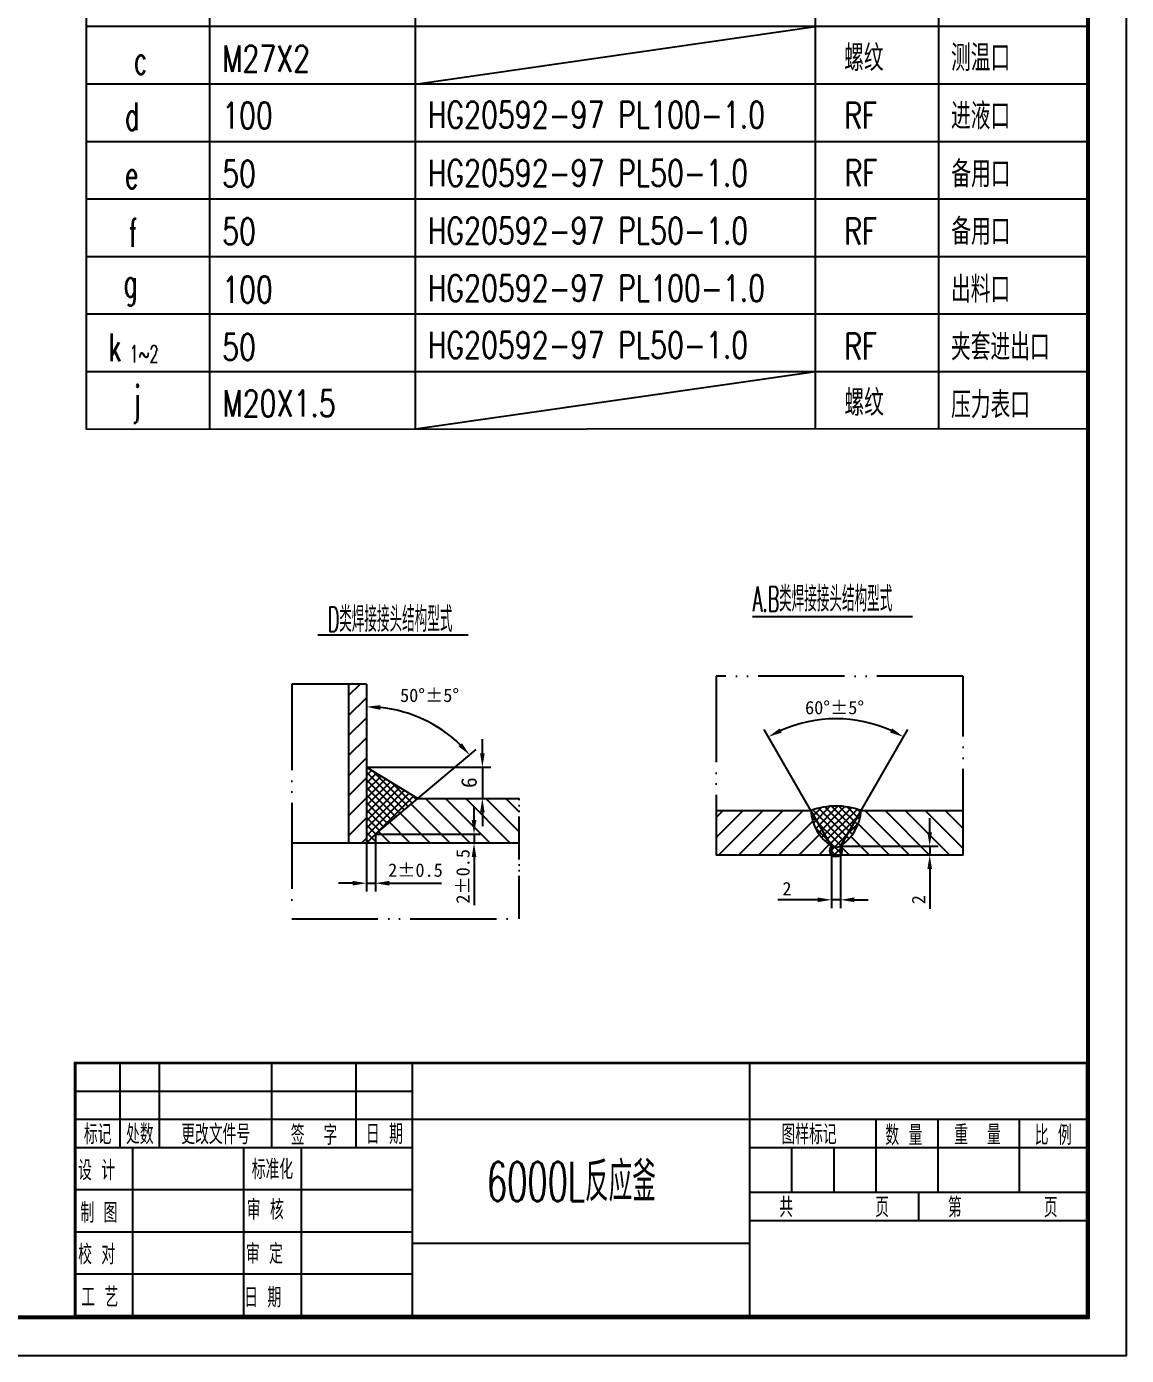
# Model space of a CAD drawing. Header units: millimetres. Extents: x 13671 to 18953, y 2612 to 10090.
# Drawn here: x 16465 to 18953, y 2612 to 5617 of the extents above; entities that cross this region are included whole.
import ezdxf
from ezdxf.enums import TextEntityAlignment as Align

# ---------------------------------------------------------------- set-up
doc = ezdxf.new("R2010")
doc.units = ezdxf.units.MM
doc.header["$LTSCALE"] = 390
doc.header["$MEASUREMENT"] = 0
doc.linetypes.add('DIVIDE1', pattern=[0.6875, 0.5, -0.0625, 0, -0.0625, 0, -0.0625])
doc.linetypes.add('DIVIDE2', pattern=[0.34375, 0.25, -0.03125, 0, -0.03125, 0, -0.03125])
doc.layers.get('0').update_dxf_attribs({"linetype": 'CONTINUOUS'})
doc.layers.get('DEFPOINTS').update_dxf_attribs({"linetype": 'CONTINUOUS'})
for name, color, linetype in [('1', 7, 'CONTINUOUS'), ('2', 3, 'CONTINUOUS'), ('_TITLE', 4, 'CONTINUOUS'), ('A', 2, 'CONTINUOUS'), ('B', 7, 'CONTINUOUS'), ('D1', 4, 'DIVIDE1'), ('D2', 4, 'DIVIDE2')]:
    doc.layers.add(name, color=color, linetype=linetype)
doc.styles.add('HZ', font='ROMANS.SHX', dxfattribs={"width": 0.7, "bigfont": 'hztxt.shx'})

msp = doc.modelspace()

# ---------------------------------------------------------------- linework, layer by layer
at = {"color": 3}
for p, q in [((16879.78812412859, 4706.256780779792), (16879.78812412859, 6009.062549500506)), ((17344.76207752895, 4706.575099002959), (17344.76207752895, 6009.062549500506)), ((18249.47607785088, 4707.194460476764), (18249.47607785088, 6009.062549500506)), ((18528.35765225088, 4707.385381036052), (18528.35765225088, 6009.062549500506)), ((18864.06228407216, 4707.615202300512), (18864.06228407215, 6009.062549500506)), ((18864.06228407215, 5617.079003260515), (16600.90654972859, 5617.079003260515)), ((18864.06228407215, 5486.934268540511), (16600.90654972859, 5486.934268540511)), ((18864.06228407215, 5356.789533820507), (16600.90654972859, 5356.789533820509)), ((18864.06228407215, 5226.644799100513), (16600.90654972859, 5226.644799100513)), ((18864.06228407215, 5096.500064380511), (16600.90654972859, 5096.500064380511)), ((18864.06228407215, 4966.355329660511), (16600.90654972859, 4966.355329660511)), ((18864.06228407215, 4836.210594940513), (16600.90654972859, 4836.210594940509))]:
    msp.add_line(p, q, dxfattribs=at)
for p, q in [((17193.71332966064, 4104.287250452911), (17219.60221843232, 4130.176139224588)), ((17193.71332966064, 4058.961017444989), (17234.09189561408, 4099.33958339843)), ((17193.71332966064, 4013.634784437067), (17234.09189561408, 4054.01335039051)), ((17193.71332966064, 3968.308551429144), (17234.09189561408, 4008.687117382586)), ((17193.71332966064, 3922.982318421224), (17234.09189561408, 3963.360884374665)), ((17193.71332966064, 3877.656085413303), (17234.09189561408, 3918.034651366744)), ((17193.71332966064, 3832.329852405379), (17234.09189561408, 3872.708418358821)), ((17254.2811785908, 3790.919732124527), (17350.52378066843, 3871.676864031409)), ((17423.49032406419, 3770.730449147809), (17335.30988414346, 3858.910889068536)), ((17468.81655707211, 3770.730449147809), (17367.87014218851, 3871.676864031409)), ((17514.14279008004, 3770.730449147809), (17413.19637519643, 3871.676864031409)), ((17559.46902308796, 3770.730449147809), (17458.52260820436, 3871.676864031409)), ((17579.69742067938, 3795.828284564303), (17503.84884121228, 3871.676864031409)), ((17579.69742067938, 3841.154517572224), (17549.1750742202, 3871.676864031409)), ((17193.71332966064, 3787.003619397457), (17234.09189561408, 3827.382185350898)), ((17332.83785804835, 3770.730449147809), (17286.01811958701, 3817.550187609143)), ((17378.16409105627, 3770.730449147809), (17310.66400186524, 3838.230538338843)), ((18024.97958703422, 3828.542116590895), (18040.70800047653, 3844.27053003321)), ((18024.97958703422, 3783.215883582975), (18086.03423348445, 3844.27053003321)), ((18030.41405160877, 3743.324115149609), (18131.36046649237, 3844.27053003321)), ((18075.7402846167, 3743.324115149609), (18176.6866995003, 3844.27053003321)), ((18121.06651762462, 3743.324115149609), (18222.01293250822, 3844.27053003321)), ((18166.39275063254, 3743.324115149609), (18243.54815863847, 3820.479523155545)), ((18462.61983433283, 3743.324115149609), (18361.67341944923, 3844.27053003321)), ((18507.94606734074, 3743.324115149609), (18406.99965245715, 3844.27053003321)), ((18553.27230034867, 3743.324115149609), (18452.32588546507, 3844.27053003321)), ((18583.36039148584, 3758.562257020369), (18497.65211847299, 3844.27053003321)), ((18583.36039148584, 3803.888490028288), (18542.97835148091, 3844.27053003321)), ((17287.51162504043, 3770.730449147809), (17261.37223730878, 3796.869836879446)), ((18211.71898364047, 3743.324115149609), (18258.45955826337, 3790.064689772513)), ((18417.29360132491, 3743.324115149609), (18346.36114361011, 3814.256572864405)), ((17222.76639241891, 3770.730449147809), (17234.09189561408, 3782.055952342976)), ((18257.04521664838, 3743.324115149609), (18280.82464083389, 3767.103539335112)), ((18326.64113530906, 3743.324115149609), (18306.22645784683, 3763.73879261184)), ((18371.96736831699, 3743.324115149609), (18329.96526161319, 3785.32622185341))]:
    msp.add_line(p, q)
at = {"color": 0, "linetype": 'ByBlock'}
for p, q in [((18239.28189145781, 3844.27053003321), (18133.64799308863, 4027.233809010188)), ((18352.72147812537, 3844.27053003321), (18458.35537649455, 4027.233809010188)), ((17496.2488888538, 3973.885109101053), (17496.2488888538, 4005.430863752176)), ((17350.52378066843, 3871.676864031409), (17482.13023115175, 3982.10778809252)), ((17234.09189561408, 3942.339354449929), (17515.17634164447, 3942.339354449929)), ((17496.2488888538, 3942.339354449929), (17496.2488888538, 3871.676864031409)), ((17350.52378066843, 3871.676864031409), (17515.17634164447, 3871.676864031409)), ((17477.40779125235, 3822.465486775654), (17477.40779125235, 3854.011241426779)), ((17496.2488888538, 3840.131109380286), (17496.2488888538, 3808.585354729158)), ((18507.98915604715, 3795.059152777457), (18507.98915604715, 3826.604907428578)), ((17254.2811785908, 3790.919732124527), (17491.50366164058, 3790.919732124527)), ((17477.40779125235, 3790.919732124527), (17477.40779125235, 3770.730449147809)), ((17234.09189561408, 3770.730449147809), (17234.09189561408, 3660.951222961893)), ((17254.2811785908, 3770.730449147809), (17254.2811785908, 3660.951222961893)), ((17472.69380832391, 3770.730449147809), (17439.98185485166, 3770.730449147809)), ((18306.09632627995, 3763.513398126329), (18526.91660883783, 3763.513398126329)), ((18507.98915604715, 3763.513398126329), (18507.98915604715, 3743.324115149609)), ((17477.40779125235, 3739.184694496683), (17477.40779125235, 3630.026173553905)), ((18285.90704330323, 3743.324115149609), (18285.90704330323, 3623.450247475336)), ((18306.09632627995, 3743.324115149609), (18306.09632627995, 3623.450247475336)), ((18507.98915604715, 3743.324115149609), (18489.06170325648, 3743.324115149609)), ((18507.98915604715, 3711.778360498485), (18507.98915604715, 3622.188417289289)), ((17202.54614096296, 3679.878675752566), (17171.00038631183, 3679.878675752566)), ((17234.09189561408, 3679.878675752566), (17254.2811785908, 3679.878675752566)), ((17285.82693324192, 3679.878675752566), (17403.70871302934, 3679.878675752566)), ((18254.3612886521, 3642.377700266011), (18164.77134544291, 3642.377700266011)), ((18306.09632627995, 3642.377700266011), (18285.90704330323, 3642.377700266011)), ((18337.64208093108, 3642.377700266011), (18369.1878355822, 3642.377700266011))]:
    msp.add_line(p, q, dxfattribs=at)
for centre, radius, start, end in [((17234.09189561408, 3773.978912225027), 304.8635984540513, 45.93132776104427, 84.06867223902515), ((18296.00168479159, 3746.028966184298), 305.7799306152326, 65.91353750402511, 114.0864624959749)]:
    msp.add_arc(centre, radius, start, end, dxfattribs=at)
for points in [[(17265.32338528273, 4071.959828180408), (17265.86741800292, 4082.460996856657), (17234.09189561408, 4078.842510679078)], [(18173.59882485927, 4020.502054226366), (18168.81793262433, 4029.867607312307), (18143.11171948397, 4010.842154064533)], [(18423.18543695885, 4029.867607312307), (18418.40454472391, 4020.502054226366), (18448.89165009921, 4010.842154064533)], [(17449.97797026503, 3996.60883638969), (17442.28330584614, 3989.442062035198), (17467.63096111906, 3969.94145595575)], [(17490.99126307861, 3973.885109101053), (17501.50651462898, 3973.885109101053), (17496.2488888538, 3942.339354449929)], [(17490.99126307861, 3840.131109380286), (17501.50651462898, 3840.131109380286), (17496.2488888538, 3871.676864031409)], [(17472.15016547716, 3822.465486775654), (17482.66541702753, 3822.465486775654), (17477.40779125235, 3790.919732124527)], [(18502.73153027196, 3795.059152777457), (18513.24678182234, 3795.059152777457), (18507.98915604715, 3763.513398126329)], [(17472.15016547716, 3739.184694496683), (17482.66541702753, 3739.184694496683), (17477.40779125235, 3770.730449147809)], [(18502.73153027196, 3711.778360498485), (18513.24678182234, 3711.778360498485), (18507.98915604715, 3743.324115149609)], [(17202.54614096296, 3685.136301527756), (17202.54614096296, 3674.621049977379), (17234.09189561408, 3679.878675752566)], [(17285.82693324192, 3685.136301527756), (17285.82693324192, 3674.621049977379), (17254.2811785908, 3679.878675752566)], [(18254.3612886521, 3647.635326041198), (18254.3612886521, 3637.120074490821), (18285.90704330323, 3642.377700266012)], [(18337.64208093108, 3647.635326041198), (18337.64208093108, 3637.120074490821), (18306.09632627995, 3642.377700266012)]]:
    msp.add_solid(points, dxfattribs=at)
at = {"layer": '2'}
for p, q in [((16676.98596407215, 3082.391893589349), (16676.98596407215, 3273.125293589349)), ((16765.99488407215, 3082.391893589349), (16765.99488407215, 3273.125293589349)), ((17020.30608407215, 3082.391893589349), (17020.30608407215, 3273.125293589349)), ((17211.03948407215, 3082.391893589349), (17211.03948407215, 3273.125293589349)), ((17338.19508407215, 2700.92509358935), (17338.19508407215, 3273.125293589349)), ((18101.12868407215, 2700.92509358935), (18101.12868407215, 3273.125293589349)), ((16575.26148407215, 3209.54749358935), (17338.19508407215, 3209.54749358935)), ((16575.26148407215, 3145.969693589349), (17338.19508407215, 3145.969693589349)), ((17338.19508407215, 3145.969693589349), (18101.12868407215, 3145.969693589349)), ((18101.12868407215, 3145.969693589349), (18864.06228407215, 3145.969693589349)), ((18387.22878407215, 2980.667413589352), (18387.22878407215, 3145.969693589349)), ((18527.31831180457, 2980.667413589352), (18527.31831180457, 3145.969693589349)), ((18711.47556407215, 2980.667413589352), (18711.47556407215, 3145.969693589349)), ((16575.26148407215, 3082.391893589349), (17338.19508407215, 3082.391893589349)), ((16705.84914578523, 2700.92509358935), (16705.84914578523, 3082.391893589349)), ((16956.72828407215, 2700.92509358935), (16956.72828407215, 3082.391893589349)), ((17087.31594578522, 2700.92509358935), (17087.31594578522, 3082.391893589349)), ((18101.12868407215, 3082.391893589349), (18864.06228407215, 3082.391893589349)), ((18196.49538407215, 2980.667413589352), (18196.49538407215, 3082.391893589349)), ((18291.86208407215, 2980.667413589352), (18291.86208407215, 3082.391893589349)), ((16575.26148407215, 2987.025193589349), (17338.19508407215, 2987.025193589349)), ((18864.06228407215, 2980.667413589352), (18101.12868407215, 2980.667413589352)), ((18482.59548407215, 2980.667413589352), (18482.59548407215, 2917.089613589352)), ((18101.12868407215, 2917.089613589352), (18864.06228407215, 2917.089613589352)), ((16575.26148407215, 2891.65849358935), (17338.19508407215, 2891.65849358935)), ((17338.19508407215, 2866.22737358935), (18101.12868407215, 2866.22737358935)), ((16575.26148407215, 2796.29179358935), (17338.19508407215, 2796.29179358935))]:
    msp.add_line(p, q, dxfattribs=at)
at = {"layer": '_TITLE', "color": 4}
msp.add_lwpolyline([(13671.13428407215, 2612.00509358935), (18952.98228407215, 2612.00509358935), (18952.98228407215, 10090.17709358935), (13671.13428407215, 10090.17709358935)], close=True, dxfattribs=at)
at = {"layer": '_TITLE', "color": 5}
for points in [[(13888.98828407215, 2696.47909358935), (18868.50828407215, 2696.47909358935), (18868.50828407215, 10005.70309358935), (13888.98828407215, 10005.70309358935)], [(13893.43428407215, 2700.92509358935), (18864.06228407215, 2700.92509358935), (18864.06228407215, 10001.25709358935), (13893.43428407215, 10001.25709358935)]]:
    msp.add_lwpolyline(points, close=True, dxfattribs=at)
at = {"layer": 'A'}
for p, q in [((16600.90654972858, 4706.065860220505), (16600.90654972859, 6009.062549500507)), ((18864.06228407215, 4707.615202300512), (16600.90654972859, 4706.065860220502)), ((18107.46993310073, 4282.766686579866), (18469.12464391037, 4282.766686579866)), ((17124.31530719747, 4241.411503363115), (17464.11271000055, 4241.411503363114)), ((17193.71332966064, 4130.176139224588), (17193.71332966064, 3770.730449147809)), ((17234.09189561408, 4130.176139224588), (17234.09189561408, 3770.730449147809)), ((17234.09189561408, 3942.339354449929), (17350.52378066843, 3871.676864031409)), ((17350.52378066843, 3871.676864031409), (17579.69742067938, 3871.676864031409)), ((18024.97958703422, 3844.27053003321), (18239.28189145781, 3844.27053003321)), ((18285.90704330323, 3763.513398126329), (18239.28189145781, 3844.27053003321)), ((18306.09632627995, 3763.513398126329), (18352.72147812537, 3844.27053003321)), ((18352.72147812537, 3844.27053003321), (18583.36039148584, 3844.27053003321)), ((17254.2811785908, 3790.919732124527), (17254.2811785908, 3770.730449147809)), ((17579.69742067938, 3770.730449147809), (17065.00904781398, 3770.730449147809)), ((18285.90704330323, 3763.513398126329), (18285.90704330323, 3743.324115149609)), ((18306.09632627995, 3763.513398126329), (18306.09632627995, 3743.324115149609)), ((18583.36039148584, 3743.324115149609), (18024.97958703422, 3743.324115149609))]:
    msp.add_line(p, q, dxfattribs=at)
at = {"layer": 'A', "const_width": 6.357779999999999}
msp.add_lwpolyline([(18864.06228407215, 2700.92509358935), (18864.06228407215, 3273.125293589349), (16575.26148407215, 3273.125293589349), (16575.26148407215, 2700.92509358935)], close=True, dxfattribs=at)
at = {"layer": 'A'}
msp.add_arc((18296.00168479159, 3689.969202311945), 164.3959692096192, 69.81702195826612, 110.1829780417339, dxfattribs=at)
at = {"layer": 'B'}
for p, q in [((17344.76207752895, 5486.934268540506), (18249.47607785088, 5617.079003260511)), ((17345.38497843144, 4707.194886910764), (18250.09897875336, 4837.339621630769)), ((17234.09189561408, 3940.291293975223), (17235.36643709173, 3941.565835452872)), ((17234.09189561408, 3923.293956597251), (17245.94415770369, 3935.146218686867)), ((17319.26363373598, 3845.44648626984), (17234.09189561408, 3930.618224391737)), ((17234.09189561408, 3906.296619219279), (17256.52187831566, 3928.726601920859)), ((17234.09189561408, 3889.299281841311), (17267.09959892762, 3922.306985154851)), ((17234.09189561408, 3872.301944463341), (17277.67731953959, 3915.887368388846)), ((17310.02142788164, 3837.691354746204), (17234.09189561408, 3913.620887013763)), ((17234.09189561408, 3855.304607085369), (17288.25504015155, 3909.467751622838)), ((17328.50583959031, 3853.201617793476), (17247.51393820536, 3934.193519178425)), ((17337.74804544464, 3860.956749317112), (17290.7531387141, 3907.951656047666)), ((17234.09189561408, 3838.307269707398), (17298.83276076351, 3903.048134856834)), ((17234.09189561408, 3821.309932329428), (17309.41048137548, 3896.628518090825)), ((17300.77922202731, 3829.936223222567), (17234.09189561408, 3896.623549635795)), ((17234.09189561408, 3804.312594951457), (17319.98820198745, 3890.208901324816)), ((17234.09189561408, 3787.315257573486), (17330.56592259941, 3883.789284558812)), ((17291.53701617298, 3822.181091698932), (17234.09189561408, 3879.626212257823)), ((17256.84505681751, 3793.071081398942), (17341.14364321137, 3877.369667792804)), ((17346.99025129898, 3868.711880840752), (17333.99233922283, 3881.709792916904)), ((17282.29481031864, 3814.425960175293), (17234.09189561408, 3862.628874879852)), ((18241.34719447581, 3829.06972934812), (18263.37186602678, 3851.094400899085)), ((18245.08017479537, 3815.805372289708), (18283.1357442903, 3853.860941784644)), ((18250.15297356968, 3803.880833686055), (18300.57372234324, 3854.30158245961)), ((18256.3753193866, 3793.105842124994), (18316.36819813639, 3853.098720874793)), ((18325.69715032759, 3780.326659459618), (18256.47996038922, 3849.543849397982)), ((18263.64061855307, 3783.373803913502), (18330.88779555426, 3850.620980914689)), ((18333.29901789671, 3789.722129268468), (18270.62620832573, 3852.394938839445)), ((18271.8966626216, 3774.632510604063), (18344.35689817608, 3847.092746158538)), ((18339.8806994747, 3800.13778506844), (18285.96026785694, 3854.0582166862)), ((18345.356036839, 3811.659785082119), (18302.790900556, 3854.224921365115)), ((18349.56785945874, 3824.445299840343), (18321.66315944295, 3852.349999856137)), ((18350.5320929701, 3840.478403706953), (18343.72452823313, 3847.285968443926)), ((17273.0526044643, 3806.670828651657), (17234.09189561408, 3845.631537501883)), ((17263.81039860997, 3798.915697128022), (17234.09189561408, 3828.63420012391)), ((18239.38026676048, 3844.100139010766), (18239.70583536086, 3844.425707611149)), ((18306.98189203088, 3765.047243000384), (18240.9410171506, 3831.088117880666)), ((18317.1122953004, 3771.914177108828), (18243.32821099096, 3845.698261418279)), ((18282.93046769971, 3768.668978304197), (18352.12806743368, 3837.866578038175)), ((17254.56819275564, 3791.160565604385), (17234.09189561408, 3811.63686274594)), ((17254.2811785908, 3774.45024239125), (17234.09189561408, 3794.639525367968)), ((17234.50442456637, 3770.730449147809), (17254.2811785908, 3790.507203172237)), ((18308.56596992978, 3746.465827723506), (18249.20256894877, 3805.829228704526)), ((18281.86570963057, 3750.606882857097), (18346.84550072108, 3815.586673947594)), ((17241.00363445627, 3770.730449147809), (17234.09189561408, 3777.642187990001)), ((17251.50176194434, 3770.730449147809), (17254.2811785908, 3773.509865794265)), ((18289.67496735521, 3741.418803203757), (18308.58852340182, 3760.332359250368)), ((18297.66708978635, 3740.367370488971), (18281.85522336215, 3756.179236913177))]:
    msp.add_line(p, q, dxfattribs=at)
for centre, radius, start, end in [((18343.69692872075, 3850.716491966492), 104.6138156835225, 183.5326167031788, 236.4673832968802), ((18248.30644086243, 3850.716491966492), 104.6138156835225, 303.5326167031198, 356.4673832968211), ((18295.51560090523, 3753.418756637971), 13.93650479745814, 133.5867824335085, 226.4132175664915), ((18296.00168479159, 3787.037253959555), 25.59831205452596, 246.7746873797807, 293.2253126202193), ((18296.48776867794, 3753.418756637971), 13.93650479745814, 313.5867824335085, 46.41321756649155), ((18296.00168479159, 3758.608809022053), 18.31730475678138, 236.5575839887458, 303.4424160112524)]:
    msp.add_arc(centre, radius, start, end, dxfattribs=at)
at = {"layer": 'D1'}
for p, q in [((18024.97958703422, 4148.355697472963), (18024.97958703422, 3743.324115149609)), ((18583.36039148584, 4148.355697472963), (18024.97958703422, 4148.355697472963)), ((18583.36039148584, 3743.324115149609), (18583.36039148584, 4148.355697472963)), ((17065.00904781398, 4130.176139224588), (17065.00904781398, 3599.121543845688)), ((17234.09189561408, 4130.176139224588), (17065.00904781398, 4130.176139224588)), ((17065.00904781398, 3599.121543845688), (17579.69742067938, 3599.121543845688))]:
    msp.add_line(p, q, dxfattribs=at)
at = {"layer": 'D2'}
msp.add_line((17579.69742067938, 3599.121543845688), (17579.69742067938, 3871.676864031409), dxfattribs=at)
at = {"layer": 'DEFPOINTS', "color": 0, "linetype": 'ByBlock'}
for p in [(17234.09189561408, 4130.176139224591), (17401.61718005155, 4028.688732876878), (18349.09981251005, 4047.163412569712), (17234.09189561408, 3942.339354449929), (17350.52378066843, 3871.676864031409), (17350.52378066843, 3871.676864031409), (17496.2488888538, 3871.676864031409), (18239.28189145781, 3844.27053003321), (18352.72147812537, 3844.27053003321), (17254.2811785908, 3790.919732124527), (17254.2811785908, 3790.919732124527), (17234.09189561408, 3770.730449147806), (17234.09189561408, 3770.730449147809), (17254.2811785908, 3770.730449147809), (17472.69380832391, 3770.730449147809), (17477.40779125235, 3770.730449147809), (18285.90704330323, 3763.513398126329), (18306.09632627995, 3763.513398126329), (18306.09632627995, 3763.513398126329), (18285.90704330323, 3743.324115149609), (18306.09632627995, 3743.324115149609), (18507.98915604715, 3743.324115149609), (18507.98915604715, 3743.324115149609), (17254.2811785908, 3679.878675752566), (18306.09632627995, 3642.377700266011)]:
    msp.add_point(p, dxfattribs=at)

# ---------------------------------------------------------------- texts
at = {"layer": '1', "style": 'HZ'}
for s, height, width, p in [('M27X2', 59.49473587200001, 0.75, (16907.67628156859, 5514.822425980513)), ('螺纹', 59.49473587200001, 0.75, (18314.54844521088, 5516.371768060513)), ('测温口', 59.49473587200001, 0.75, (18556.24580969088, 5516.371768060513)), ('100', 59.49473587200001, 0.75, (16907.67628156859, 5386.227033340512)), ('HG20592-97 PL100-1.0', 59.49473587200001, 0.75, (17372.65023496895, 5387.776375420519)), ('RF', 59.49473587200001, 0.75, (18314.54844521088, 5386.227033340511)), ('进液口', 59.49473587200001, 0.75, (18556.24580969088, 5384.677691260503)), ('备用口', 59.49473587200001, 0.75, (18556.95751877556, 5253.758772732044)), ('50', 59.49473587200001, 0.75, (16907.67628156859, 5254.532956540514)), ('HG20592-97 PL50-1.0', 59.49473587200001, 0.75, (17372.65023496895, 5256.082298620521)), ('RF', 59.49473587200001, 0.75, (18315.26015429556, 5256.082785852048)), ('50', 59.49473587200001, 0.75, (16907.67628156859, 5124.388221820511)), ('HG20592-97 PL50-1.0', 59.49473587200001, 0.75, (17372.65023496895, 5125.937563900518)), ('RF', 59.49473587200001, 0.75, (18314.54844521088, 5124.388221820506)), ('备用口', 59.49473587200001, 0.75, (18556.95751877556, 5123.61403801205)), ('100', 59.49473587200001, 0.75, (16907.67628156859, 4992.694145020514)), ('HG20592-97 PL100-1.0', 59.49473587200001, 0.75, (17372.65023496895, 4995.79282918052)), ('出料口', 59.49473587200001, 0.75, (18556.24580969088, 4992.69414502051)), ('50', 59.49473587200001, 0.75, (16907.67628156859, 4862.549410300508)), ('HG20592-97 PL50-1.0', 59.49473587200001, 0.75, (17372.65023496895, 4867.19743654052)), ('RF', 59.49473587200001, 0.75, (18314.54844521088, 4864.098752380512)), ('夹套进出口', 59.49473587200001, 0.75, (18556.24580969088, 4862.549410300508)), ('M20X1.5', 59.49473587200001, 0.75, (16908.29918247108, 4735.08304435077)), ('螺纹', 59.49473587200001, 0.75, (18315.17134611337, 4736.632386430771)), ('压力表口', 59.49473587200001, 0.75, (18556.42365350789, 4731.594515298168)), ('数 量', 44.50446, 0.7, (18407.77667605111, 3087.56742905659)), (' 设 计 ', 44.50446, 0.7, (16560.56474707662, 3008.105768588992)), ('制 图', 44.50446, 0.7, (16587.12321533625, 2911.928006005021)), (' 审 核 ', 44.50446, 0.7, (16942.03154707662, 2919.149071374171)), (' 校 对 ', 44.50446, 0.7, (16560.64302012294, 2817.864494198197)), (' 审 定 ', 44.50446, 0.7, (16940.17971095444, 2819.094420499449)), ('工 艺', 44.50446, 0.7, (16589.33884118676, 2721.465476055015)), (' 日 期 ', 44.50446, 0.7, (16936.22033769224, 2720.564491792386))]:
    msp.add_text(s, height=height, dxfattribs=dict(at, width=width)).set_placement(p)
at = {"layer": '1', "style": 'HZ', "width": 0.7}
for s, p in [('标记', (16626.12372407215, 3114.180793589349)), ('处数', (16721.49042407215, 3114.180793589349)), (' 更改文件号 ', (16893.15048407215, 3114.180793589349)), (' 签  字 ', (17115.55397982094, 3112.549309424391)), (' 日 期 ', (17274.61728407215, 3114.180793589349)), (' 图样标记 ', (18235.17998034131, 3114.065524940144)), (' 重  量 ', (18616.10999176865, 3112.824846904609)), (' 比 例 ', (18787.4196365744, 3112.196772895799)), ('标准化', (17021.46629073732, 3034.968969413915)), ('共        页', (18291.86208407215, 2948.878513589351)), ('第        页', (18673.32888407215, 2948.878513589351))]:
    msp.add_text(s, height=44.50446, dxfattribs=at).set_placement(p, align=Align.MIDDLE)
at = {"layer": 'A', "color": 0}
for s, p in [('50°±5°', (17310.14147634019, 4089.698023283327)), ('60°±5°', (18226.14994075455, 4061.903538287891)), ('2%%p0.5', (17283.10856161375, 3694.321897848902)), ('2', (18174.86598693127, 3652.472341754369))]:
    msp.add_text(s, height=30.28392446508002, dxfattribs=at).set_placement(p)
for s, height, p in [('6', 35.33124520926001, (17483.63058699335, 3895.23102750425)), ('2%%p0.5', 30.28392446508002, (17467.31314976399, 3633.597944130301)), ('2', 30.28392446508002, (18497.89451455879, 3632.283058777648))]:
    msp.add_text(s, height=height, rotation=90, dxfattribs=at).set_placement(p)
at = {"layer": 'A', "style": 'HZ', "width": 0.6}
msp.add_text('6000L反应釜', height=89.00892, dxfattribs=at).set_placement((17506.55448836103, 2960.549558176344))
at = {"layer": 'B', "style": 'HZ', "width": 0.618}
for s, height, p in [('c', 62.90552040150961, (16723.16941281818, 5509.808081327437)), ('d', 62.90552040150961, (16703.98706675836, 5382.799767975362)), ('e', 62.90552040150961, (16703.07001331124, 5250.710174272302)), ('f', 62.90552040150961, (16706.44254496209, 5119.264869791687)), ('g', 62.90552040150961, (16700.42789608982, 5006.279006954446)), ('k', 62.90552040150961, (16664.85101691557, 4860.364172333016)), ('1~2', 38.73355200000001, (16731.04028300922, 4857.351483667437)), ('j', 62.90552040150961, (16714.56064117766, 4741.530169736681))]:
    msp.add_text(s, height=height, dxfattribs=at).set_placement(p, align=Align.CENTER)
at = {"layer": 'B', "style": 'HZ', "width": 0.5}
for s, p in [('A.B类焊接接头结构型式', (18107.46993310073, 4294.155512874427)), ('D类焊接接头结构型式', (17146.74648255965, 4248.272917318949))]:
    msp.add_text(s, height=56.94413147280002, dxfattribs=at).set_placement(p)

doc.saveas('drawing.dxf')
